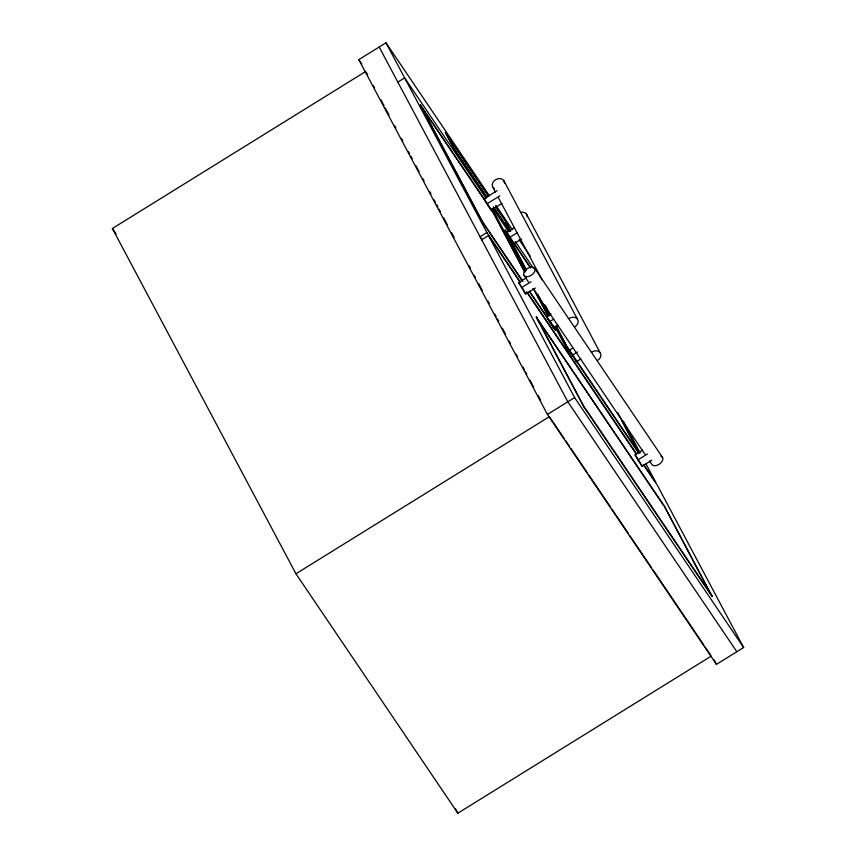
<?xml version="1.0" encoding="UTF-8"?>
<svg xmlns="http://www.w3.org/2000/svg" width="856" height="856" viewBox="0 0 856 856"><rect width="100%" height="100%" fill="white"/><g stroke="black" fill="none" stroke-linecap="round" stroke-linejoin="round"><path stroke-width="1.28" d="M643.273 464.487L657.483 485.502L743.629 647.521L716.451 664.363L547.444 414.432L358.803 59.653L385.981 42.8L489.183 195.414M711.283 656.081L457.853 813.2L295.951 573.766L112.371 228.509L365.812 71.401M397.847 82.101L404.642 77.885L486.155 198.431M522.609 281.453L483.03 222.924L420.382 105.095L493.024 212.074L524.974 272.176M486.657 197.287L454.6 149.864L445.388 132.541L488.84 196.356M454.6 149.864L445.601 132.402M497.101 190.631L484.057 198.71L486.272 202.872M499.861 195.821L486.818 203.91L491.077 210.212L501.948 203.471M524.139 271.127L493.024 212.074M483.03 222.924L420.596 104.967M495.56 206.285L505.243 220.613L496.084 207.516M385.981 42.8L486.871 232.543L480.077 236.748L482.313 240.065M481.693 239.787L488.487 235.571L519.892 282.02M526.354 270.378L505.265 230.178L530.656 267.725M514.392 227.6L506.784 232.318L509.545 237.519L513.803 243.821L521.411 239.102M509.545 237.519L517.152 232.8M535.321 288.033L525.638 294.036L518.618 282.544L526.14 277.868M521.379 287.734L531.062 281.731M536.252 317.148L664.288 506.035L711.978 596.268L584.167 407.253L536.252 317.148L663.325 505.061M551.061 313.852L546.706 316.538L549.466 321.738L553.736 328.041L558.08 325.344M549.466 321.738L553.821 319.042M529.329 291.393L555.458 330.041L554.421 327.548M638.64 453.049L567.699 348.146L556.015 325.622M572.696 348.125L569.433 350.147L576.452 361.649L580.807 358.953M572.193 355.347L577.629 351.976M547.444 414.432L574.622 397.591L488.487 235.571M295.951 573.766L549.392 416.658L564.307 438.721M584.167 407.253L536.477 317.009M651.78 460.26L642.096 466.263L635.066 454.761L642.599 450.096M637.838 459.961L647.51 453.958M664.288 506.035L711.978 596.268M495.913 205.365L512.359 229.697M519.089 239.648L530.303 256.233M445.388 132.541L488.626 196.495M454.814 149.736L486.871 197.148M493.58 207.066L509.983 231.334M493.366 207.206L509.769 231.462M534.786 268.517A6.399 3.916 -34.1 0 1 528.238 276.574A6.399 3.916 -34.1 0 1 525.038 270.571A6.399 3.916 -34.1 0 1 534.786 268.517L662.608 457.543M492.885 208.383L508.71 231.805M515.312 241.563L533.341 268.228M420.382 105.095L485.341 201.171M490.574 208.896L492.81 212.213M505.051 230.318L508.036 234.737M514.007 243.564L530.442 267.864M523.915 275.257L528.409 281.892M532.892 288.515L645.007 454.333M649.49 460.967L651.737 464.284A6.399 3.916 -34.1 0 0 660.361 463.385A6.399 3.916 -34.1 0 0 660.96 456.259M483.244 222.795L522.823 281.324M529.543 291.254L555.683 329.913M567.924 348.018L574.644 357.947M576.131 360.162L638.854 452.92M486.871 232.543L520.448 282.202M527.168 292.142L571.198 357.252M636.468 453.776L571.541 357.755L554.881 326.564M643.926 464.808L655.867 482.474L645.831 463.588M526.622 291.971L636.543 454.536M518.618 282.544L520.748 285.69M635.066 454.761L642.096 466.263M358.803 59.653L361.799 64.072M584.38 407.114L712.203 596.14M574.622 397.591L743.629 647.521M736.834 651.726L567.828 401.796L379.187 47.016M565.805 440.926L569.529 446.447M571.027 448.651L587.441 472.929M588.928 475.134L610.563 507.127M612.061 509.341L628.475 533.609M629.963 535.813L651.598 567.817M653.096 570.021L703.825 645.05M705.323 647.254L710.544 654.979M112.371 228.509L116.106 234.03M526.504 214.193L600.217 352.811A6.399 5.061 -28 0 1 597.616 360.387M503.788 180.584L577.49 319.213A6.399 5.061 -28 0 1 574.9 326.778M623.232 421.088L640.181 452.963M617.797 412.71L639.1 452.771M621.959 421.088L638.876 452.899M492.917 187.325L495.41 192.022M498.534 197.897L542.255 280.137M505.243 220.613L510.775 231.013M505.639 221.907L510.561 231.152M574.248 357.487L576.452 361.649M505.265 230.178L526.568 270.25M545.368 305.592L549.755 313.842M544.523 304.554L550.162 315.158M556.421 326.939L567.699 348.146M492.114 208.5L525.381 271.074M537.643 294.004L549.231 315.939M533.748 288.665L548.161 315.768M536.038 293.512L547.947 315.907M552.955 325.334L555.458 330.041M550.964 322.84L553.736 328.041M522.877 288.836L525.638 294.036M713.947 659.655L716.451 664.363M366.432 72.578L367.695 74.932M373.334 85.536L374.586 87.89M380.845 99.681L383.98 105.566M385.232 107.931L388.988 114.993M394.627 125.597L395.889 127.961M401.528 138.565L402.78 140.919M408.419 151.523L409.671 153.877M410.923 156.241L412.175 158.595M415.93 165.668L419.065 171.553M422.821 178.626L424.084 180.98M429.723 191.594L430.975 193.948M434.099 199.833L435.362 202.198M436.614 204.552L437.865 206.906M439.117 209.26L440.369 211.625M443.504 217.51L447.26 224.582M451.647 232.832L454.151 237.54M469.184 265.82L470.447 268.185M474.203 275.257L475.455 277.611M478.59 283.497L482.345 290.569M487.984 301.173L489.236 303.538M494.875 314.141L496.127 316.495M497.379 318.849L498.641 321.203M502.397 328.276L505.532 334.172M509.288 341.244L510.54 343.598M516.179 354.202L517.431 356.556M523.07 367.16L524.321 369.525M525.573 371.879L526.836 374.233M529.96 380.128L533.727 387.201M538.114 395.44L540.618 400.159M455.339 808.481L457.853 813.2M591.935 351.987A6.399 5.061 -28 0 1 600.217 352.811M521.325 212.234A6.399 5.061 -28 0 1 527.2 216.739M569.219 318.379A6.399 5.061 -28 0 1 577.49 319.213M494.222 188.566A6.399 5.061 -28 0 1 495.988 179.482A6.399 5.061 -28 0 1 504.473 183.141"/></g></svg>
